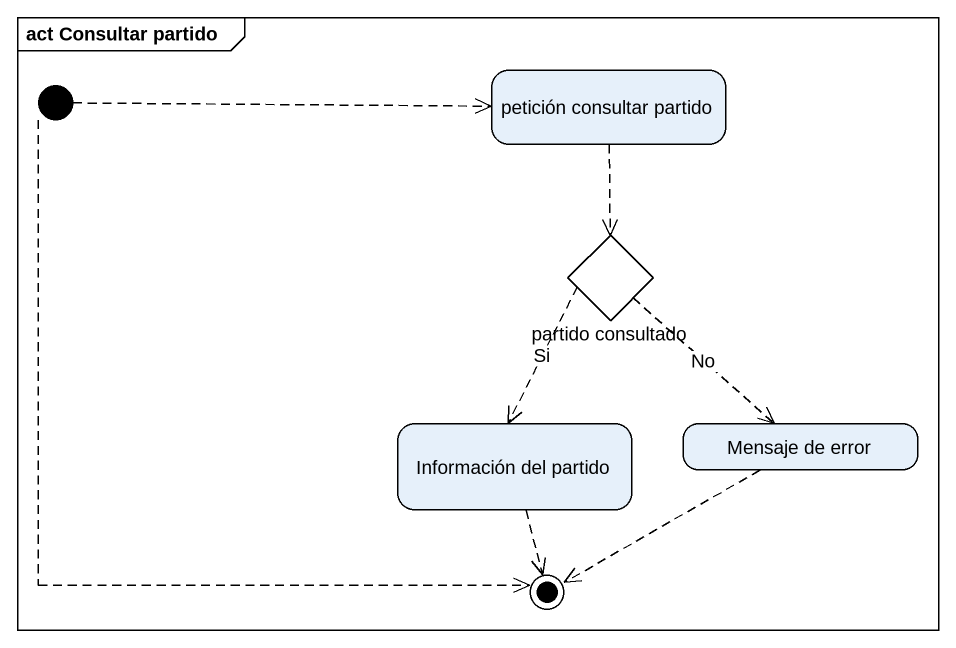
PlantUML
@startuml
mainframe act Consultar partido
hide empty description
state initial1 <<start>>
state "petición consultar partido" as petición_consultar_partido
state "partido consultado" as partido_consultado <<choice>>
state "Información del partido" as Información_del_partido
state "Mensaje de error" as Mensaje_de_error
state final1 <<end>>
initial1 -right[dashed]-> petición_consultar_partido
initial1 -[dashed]-> final1
petición_consultar_partido -[dashed]-> partido_consultado
partido_consultado -[dashed]-> Información_del_partido : Si
partido_consultado -[dashed]-> Mensaje_de_error : No
Información_del_partido -[dashed]-> final1
Mensaje_de_error -left[dashed]-> final1
@enduml
